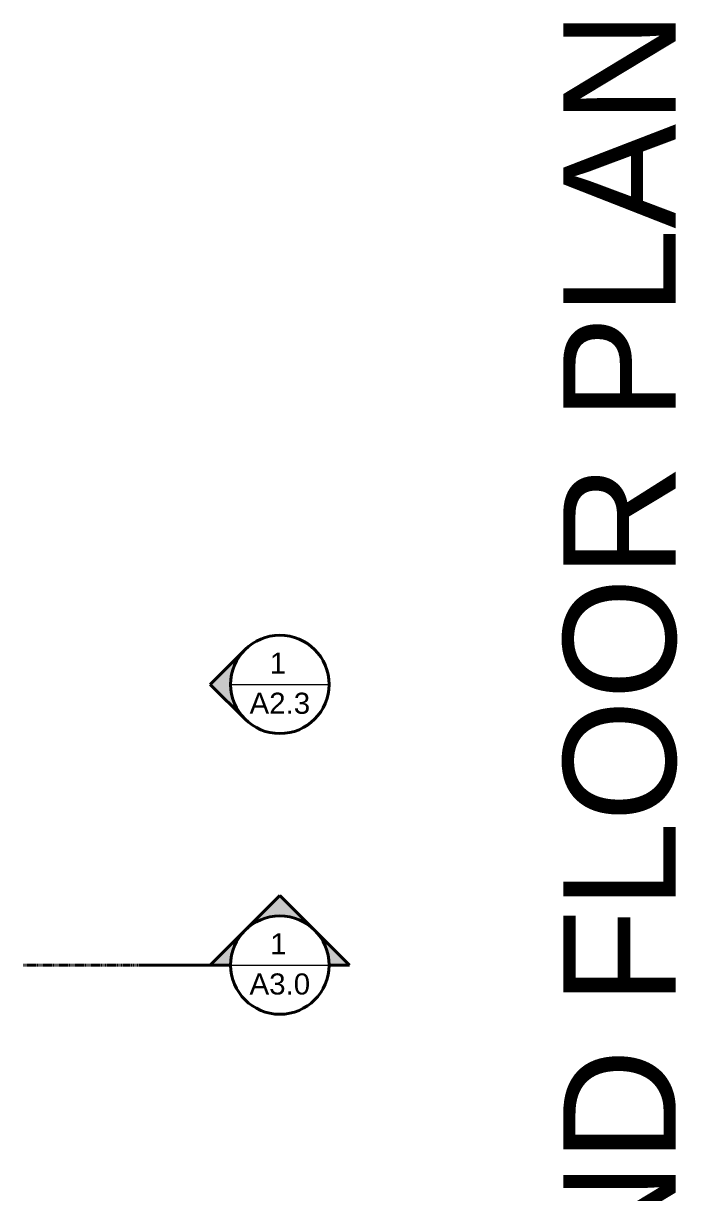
# Model space of a CAD drawing. Header units: inches. Extents: x -54 to 15382, y 469 to 41738.
# Drawn here: x 3917.3 to 4056.9, y 6575.4 to 6825.1 of the extents above; entities that cross this region are included whole.
import ezdxf

# ---------------------------------------------------------------- set-up
doc = ezdxf.new("R2010")
doc.units = ezdxf.units.IN
doc.header["$MEASUREMENT"] = 0
doc.linetypes.add('CENTER', pattern=[2, 1.25, -0.25, 0.25, -0.25])
doc.layers.get('0').update_dxf_attribs({"lineweight": 9})
doc.layers.add('2', color=7, linetype='Continuous', lineweight=18)
doc.layers.add('A-LINK', color=7, linetype='Continuous', lineweight=40)
doc.styles.get("Standard").update_dxf_attribs({"font": 'arial.ttf'})

# ---------------------------------------------------------------- blocks, each defined once
blk = doc.blocks.new('Elevation Callout - 1')
at = {"layer": 'A-LINK', "ltscale": 0.1}
blk.add_hatch(color=256, dxfattribs=at).paths.add_polyline_path([(2031.59, 7377.65), (2039.01, 7370.23), (2046.43, 7377.65, -0.198912), (2039.01, 7374.58, -0.198912)])
for q in [(2031.59, 7377.65), (2046.43, 7377.65)]:
    blk.add_line((2039.01, 7370.23), q, dxfattribs=at)
blk.add_circle((2039.01, 7385.08), 10.5, dxfattribs=at)
blk = doc.blocks.new('Section Callout')
at = {"layer": 'A-LINK', "ltscale": 0.1}
h = blk.add_hatch(color=256, dxfattribs=at)
h.paths.add_polyline_path([(1891.06, 7392.5), (1883.64, 7385.08), (1891.06, 7377.65, -0.198912), (1887.98, 7385.08, -0.198912)])
h.paths.add_polyline_path([(1898.48, 7399.92), (1891.06, 7392.5, -0.198912), (1898.48, 7395.58)])
h.paths.add_polyline_path([(1891.06, 7377.65), (1898.48, 7370.23), (1898.48, 7374.58, -0.198912)])
for p, q in [((1883.64, 7385.08), (1898.48, 7399.92)), ((1898.48, 7399.92), (1898.48, 7395.58)), ((1883.64, 7385.08), (1898.48, 7370.23)), ((1898.48, 7374.58), (1898.48, 7370.23)), ((1898.48, 7370.23), (1898.48, 7355.49))]:
    blk.add_line(p, q, dxfattribs=at)
blk.add_circle((1898.48, 7385.08), 10.5, dxfattribs=at)

msp = doc.modelspace()

# ---------------------------------------------------------------- linework, layer by layer
at = {"layer": '2', "ltscale": 0.1}
for p, q in [((3961.5000784, 6683.9696035), (3982.5000785, 6683.9696035)), ((3961.5000784, 6624.0247155), (3982.5000785, 6624.0247155))]:
    msp.add_line(p, q, dxfattribs=at)
at = {"layer": 'A-LINK', "linetype": 'CENTER', "ltscale": 0.15}
msp.add_line((3917.2902609, 6624.0247155), (3959.2721564, 6624.0247155), dxfattribs=at)

# ---------------------------------------------------------------- block references
at = {"ltscale": 0.1, "xscale": -1, "rotation": 270}
msp.add_blockref('Elevation Callout - 1', (-3413.0755052, 4644.9595724), dxfattribs=at)
at = {"ltscale": 0.1, "rotation": 270.0000000000001}
msp.add_blockref('Section Callout', (-3413.0755052, 8522.5096664), dxfattribs=at)

# ---------------------------------------------------------------- texts
at = {"ltscale": 0.5, "insert": (4044.664182, 6638.7534571), "char_height": 24, "attachment_point": 5, "rotation": 90}
msp.add_mtext('{\\fArial|b1|i0|c0|p34;\\C7;A1.3\\fArial|b0|i0|c1|p0;\\C4; \\C256; 2ND FLOOR PLAN}', dxfattribs=at)
at = {"layer": 'A-LINK', "ltscale": 0.1, "attachment_point": 5}
for s, insert, char_height, width in [('{1}', (3971.5799494, 6688.5129545), 4.5, 9.771161836), ('{\\H0.75x;A2.3}', (3972.0043362, 6679.9096393), 6, 9.85131083), ('{1}', (3971.6899354, 6628.5680665), 4.5, 9.771161836), ('{\\H0.75x;A3.0}', (3971.9958207, 6619.9647513), 6, 9.85131083)]:
    msp.add_mtext(s, dxfattribs=dict(at, insert=insert, char_height=char_height, width=width))

doc.saveas('drawing.dxf')
